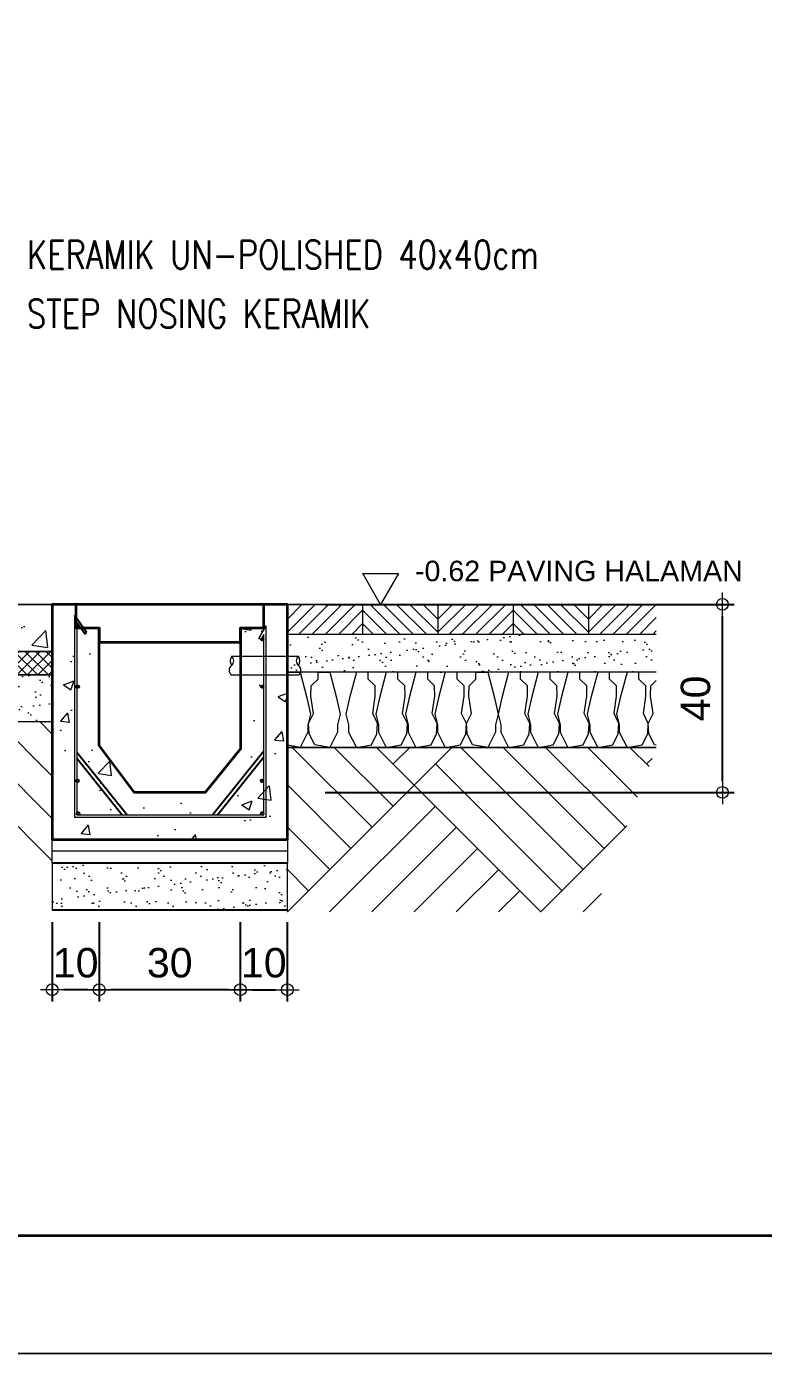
# Model space of a CAD drawing. Header units: millimetres. Extents: x -11 to 1625, y -267 to 180.
# Drawn here: x 1139.29 to 1145.56, y 63 to 74.29 of the extents above; entities that cross this region are included whole.
import ezdxf
from ezdxf import colors
from ezdxf.entities.mleader import LeaderData, LeaderLine
from ezdxf.enums import TextEntityAlignment as Align
from ezdxf.math import Vec2, Vec3

# ---------------------------------------------------------------- set-up
doc = ezdxf.new("R2010")
doc.units = ezdxf.units.MM
for name, color, linetype, lineweight in [('ars', 11, 'Continuous', 5), ('ARSIR BETON', 47, 'Continuous', 5), ('ARSIR WARNA', 43, 'Continuous', 0), ('balok', 111, 'Continuous', 35), ('bata', 5, 'Continuous', 25), ('GRS KOP', 1, 'Continuous', 35), ('kop', 7, 'Continuous', 20), ('lan', 7, 'Continuous', 15), ('not', 7, 'Continuous', 20), ('pla', 213, 'Continuous', 15), ('tem', 5, 'Continuous', 20), ('TEXT KETERANGAN', 7, 'Continuous', 9), ('u', 6, 'Continuous', 20)]:
    doc.layers.add(name, color=color, linetype=linetype, lineweight=lineweight)
doc.styles.add('ATTR', font='romans.shx', dxfattribs={"width": 0.8, "height": 1.735066})
doc.styles.add('BARU', font='complex.shx')
doc.styles.add('S', font='SIMPLEX', dxfattribs={"width": 1.1})
doc.styles.get("Standard").update_dxf_attribs({"font": 'ARIALUNI.TTF'})
doc.linetypes.add('BATTING', pattern='A,0.0001,-0.1,[134,ltypeshp.shx,S=0.1,R=0,X=-0.1,Y=0],-0.2,[134,ltypeshp.shx,S=0.1,R=180,X=0.1,Y=0],-0.1', length=0.4001)
doc.dimstyles.new('SK-25', dxfattribs={"dimtxt": 0.25, "dimasz": 0.1, "dimexe": 0.1, "dimexo": 0, "dimgap": 0.1, "dimtad": 1, "dimdec": 0, "dimlfac": 25, "dimzin": 12, "dimdsep": 46, "dimtxsty": 'Standard', "dimblk": 'BULAT', "dimcen": 0.1, "dimclrd": 256, "dimadec": 0, "dimazin": 3, "dimtfac": 1, "dimtdec": 0, "dimtofl": 0, "dimtmove": 0, "dimatfit": 3, "dimldrblk": 'BULAT', "dimfxl": 0, "dimtolj": 1, "dimtzin": 0, "dimarcsym": 0})

# ---------------------------------------------------------------- blocks, each defined once
blk = doc.blocks.new('kop')
at = {"layer": 'GRS KOP'}
blk.add_lwpolyline([(1, 54), (83, 54), (83, 1), (1, 1)], close=True, dxfattribs=at)
at = {"layer": 'kop', "color": 7}
for p, q in [((84, 55), (0, 55)), ((0, 0), (84, 0))]:
    blk.add_line(p, q, dxfattribs=at)
at = {"layer": 'kop', "style": 'BARU', "flags": 4}
for p, height in [((73.8, 5.4), 0.35), ((80.303, 5.382), 0.25), ((73.8, 4.9), 0.35), ((80.303, 4.882), 0.25), ((73.8, 4.4), 0.35), ((80.303, 4.382), 0.25)]:
    blk.add_attdef('-', p, '', height=height, dxfattribs=at)
at = {"layer": 'kop', "flags": 4}
for tag, p in [('AR-00', (78.057, 2.648)), ('00', (81.238, 2.647))]:
    blk.add_attdef(tag, text='', height=0.35, dxfattribs=at).set_placement(p, align=Align.MIDDLE)
blk = doc.blocks.new('PEIL')
blk.add_lwpolyline([(-0.188, 0.325), (0.188, 0.325), (0, 0)], close=True)
at = {"style": 'S', "width": 1.1, "flags": 4}
blk.add_attdef('CAT', (0.265, 0.036), '', height=0.2, dxfattribs=at)
blk = doc.blocks.new('BULAT')
for p, q in [((-1, 0), (1, 0)), ((0, -1), (0, 1))]:
    blk.add_line(p, q)
blk.add_circle((0, 0), 0.5)
blk = doc.blocks.new('*D1608')
at = {"layer": 'Defpoints', "color": 0}
for p in [(1141.831, 69.372), (1145.209, 69.372), (1141.831, 67.772)]:
    blk.add_point(p, dxfattribs=at)
at = {"layer": 'u', "color": 0, "lineweight": -2}
for p, q in [((1141.831, 69.372), (1145.309, 69.372)), ((1141.831, 67.772), (1145.309, 67.772))]:
    blk.add_line(p, q, dxfattribs=at)
at = {"layer": 'u', "lineweight": -2}
blk.add_line((1145.209, 67.872), (1145.209, 69.272), dxfattribs=at)
at = {"layer": 'u', "lineweight": -2, "xscale": 0.1, "yscale": 0.1, "zscale": 0.1}
for p, rotation in [((1145.209, 69.372), 90), ((1145.209, 67.772), 270)]:
    blk.add_blockref('BULAT', p, dxfattribs=dict(at, rotation=rotation))
at = {"layer": 'u', "color": 0, "insert": (1144.981, 68.572), "char_height": 0.25, "attachment_point": 5, "rotation": 90}
blk.add_mtext('\\A1;40', dxfattribs=at)
blk = doc.blocks.new('*D1609')
at = {"layer": 'Defpoints', "color": 0}
for p in [(1139.908, 66.668), (1141.108, 66.668), (1139.908, 66.094)]:
    blk.add_point(p, dxfattribs=at)
at = {"layer": 'u', "color": 0, "lineweight": -2}
for p, q in [((1139.908, 66.668), (1139.908, 65.994)), ((1141.108, 66.668), (1141.108, 65.994))]:
    blk.add_line(p, q, dxfattribs=at)
at = {"layer": 'u', "lineweight": -2}
blk.add_line((1141.008, 66.094), (1140.008, 66.094), dxfattribs=at)
at = {"layer": 'u', "lineweight": -2, "xscale": 0.1, "yscale": 0.1, "zscale": 0.1, "rotation": 180}
blk.add_blockref('BULAT', (1139.908, 66.094), dxfattribs=at)
at = {"layer": 'u', "lineweight": -2, "xscale": 0.1, "yscale": 0.1, "zscale": 0.1}
blk.add_blockref('BULAT', (1141.108, 66.094), dxfattribs=at)
at = {"layer": 'u', "color": 0, "insert": (1140.508, 66.322), "char_height": 0.25, "attachment_point": 5}
blk.add_mtext('\\A1;30', dxfattribs=at)
blk = doc.blocks.new('*D1610')
at = {"layer": 'Defpoints', "color": 0}
for p in [(1139.508, 66.668), (1139.908, 66.668), (1139.508, 66.094)]:
    blk.add_point(p, dxfattribs=at)
at = {"layer": 'u', "color": 0, "lineweight": -2}
for p, q in [((1139.508, 66.668), (1139.508, 65.994)), ((1139.908, 66.668), (1139.908, 65.994))]:
    blk.add_line(p, q, dxfattribs=at)
at = {"layer": 'u', "lineweight": -2}
blk.add_line((1139.808, 66.094), (1139.608, 66.094), dxfattribs=at)
at = {"layer": 'u', "lineweight": -2, "xscale": 0.1, "yscale": 0.1, "zscale": 0.1, "rotation": 180}
blk.add_blockref('BULAT', (1139.508, 66.094), dxfattribs=at)
at = {"layer": 'u', "lineweight": -2, "xscale": 0.1, "yscale": 0.1, "zscale": 0.1}
blk.add_blockref('BULAT', (1139.908, 66.094), dxfattribs=at)
at = {"layer": 'u', "color": 0, "insert": (1139.708, 66.322), "char_height": 0.25, "attachment_point": 5}
blk.add_mtext('\\A1;10', dxfattribs=at)
blk = doc.blocks.new('*D1611')
at = {"layer": 'Defpoints', "color": 0}
for p in [(1141.108, 66.668), (1141.508, 66.668), (1141.508, 66.094)]:
    blk.add_point(p, dxfattribs=at)
at = {"layer": 'u', "color": 0, "lineweight": -2}
for p, q in [((1141.108, 66.668), (1141.108, 65.994)), ((1141.508, 66.668), (1141.508, 65.994))]:
    blk.add_line(p, q, dxfattribs=at)
at = {"layer": 'u', "lineweight": -2}
blk.add_line((1141.208, 66.094), (1141.408, 66.094), dxfattribs=at)
at = {"layer": 'u', "lineweight": -2, "xscale": 0.1, "yscale": 0.1, "zscale": 0.1, "rotation": 180}
blk.add_blockref('BULAT', (1141.108, 66.094), dxfattribs=at)
at = {"layer": 'u', "lineweight": -2, "xscale": 0.1, "yscale": 0.1, "zscale": 0.1}
blk.add_blockref('BULAT', (1141.508, 66.094), dxfattribs=at)
at = {"layer": 'u', "color": 0, "insert": (1141.308, 66.322), "char_height": 0.25, "attachment_point": 5}
blk.add_mtext('\\A1;10', dxfattribs=at)

msp = doc.modelspace()

# ---------------------------------------------------------------- hatches: boundary and pattern name
at = {"layer": 'ars'}
h = msp.add_hatch(dxfattribs=at)
h.set_pattern_fill('_USER', color=256, scale=0.08, angle=45, style=0, pattern_type=0)
h.set_pattern_definition([(45, (1087.3774, 36.386046), (-0.05656854, 0.05656854), [])])
h.paths.add_polyline_path([(1142.1483315, 69.3715058), (1141.5083315, 69.3715058), (1141.5083315, 69.1155058), (1142.1483315, 69.1155058)])
h = msp.add_hatch(dxfattribs=at)
h.set_pattern_fill('_USER', color=256, scale=0.08, angle=45, style=0, pattern_type=0)
h.set_pattern_definition([(135, (1196.91926, 36.386046), (0.05656854, 0.05656854), [])])
h.paths.add_polyline_path([(1142.1483315, 69.1155058), (1142.1483315, 69.3715058), (1142.7883315, 69.3715058), (1142.7883315, 69.1155058)])
h = msp.add_hatch(dxfattribs=at)
h.set_pattern_fill('_USER', color=256, scale=0.08, angle=45, style=0, pattern_type=0)
h.set_pattern_definition([(45, (1088.6574, 36.386046), (-0.05656854, 0.05656854), [])])
h.paths.add_polyline_path([(1143.4283315, 69.1155058), (1143.4283315, 69.3715058), (1142.7883315, 69.3715058), (1142.7883315, 69.1155058)])
h = msp.add_hatch(dxfattribs=at)
h.set_pattern_fill('_USER', color=256, scale=0.08, angle=45, style=0, pattern_type=0)
h.set_pattern_definition([(135, (1198.19926, 36.386046), (0.05656854, 0.05656854), [])])
h.paths.add_polyline_path([(1143.4283315, 69.3715058), (1144.0683315, 69.3715058), (1144.0683315, 69.1155058), (1143.4283315, 69.1155058)])
h = msp.add_hatch(dxfattribs=at)
h.set_pattern_fill('_USER', color=256, scale=0.08, angle=45, style=0, pattern_type=0)
h.set_pattern_definition([(45, (1089.9374, 36.386046), (-0.05656854, 0.05656854), [])])
h.paths.add_polyline_path([(1144.6457259, 69.1155058), (1144.6457259, 69.3715058), (1144.0683315, 69.3715058), (1144.0683315, 69.1155058)])
at = {"layer": 'ARSIR BETON'}
h = msp.add_hatch(dxfattribs=at)
h.set_pattern_fill('AR-CONC', color=256, scale=0.006, style=0, double=1)
h.set_pattern_definition([(50, (1137.7083, 68.9715), (1.0931, -0.09563), [0.1143, -1.2573]), (355, (1137.7083, 68.9715), (-0.21146, 1.14634), [0.09144, -1.00584]), (100.45, (1137.7994, 68.9635), (0.88166, 1.0507), [0.09714, -1.06854]), (46.18, (1137.7083, 69.2763), (1.6265, -0.2523), [0.17145, -1.88595]), (96.64, (1137.8439, 69.2553), (1.4244, 1.4846), [0.1457, -1.6028]), (351.18, (1137.7083, 69.2763), (1.4244, 1.4846), [0.13716, -1.50876]), (21, (1137.8607, 69.2001), (0.9097, -0.6136), [0.1143, -1.2573]), (326, (1137.8607, 69.2001), (0.3708, 1.1051), [0.09144, -1.00584]), (71.45, (1137.9365, 69.149), (1.2805, 0.49154), [0.09714, -1.06854]), (37.5, (1137.70833, 68.9715), (0.01853, 0.50733), [0, -0.99365, 0, -1.02108, 0, -1.00965]), (7.5, (1137.70833, 68.9715), (0.40092, 0.60108), [0, -0.58217, 0, -0.97079, 0, -0.38481]), (327.5, (1137.36848, 68.9715), (0.81354, -0.03437), [0, -0.381, 0, -1.18872, 0, -1.57734]), (317.5, (1137.2161, 68.9715), (0.88878, 0.15256), [0, -0.4953, 0, -0.78943, 0, -1.12014])])
h.paths.add_polyline_path([(1139.5083315, 68.9715058), (1139.5083315, 69.3715058), (1137.4083315, 69.3715058), (1137.4083315, 68.9715058)])
h = msp.add_hatch(dxfattribs=at)
h.set_pattern_fill('AR-CONC', color=256, scale=0.005, style=0)
h.set_pattern_definition([(50, (637.73065, -77.5702), (0.9109233, -0.0796954), [0.09525, -1.04775]), (355, (637.73065, -77.5702), (-0.1762141, 0.9552832), [0.0762, -0.8382]), (100.451, (637.8066, -77.57685), (0.7347125, 0.8755834), [0.08095, -0.89045]), (46.1842, (637.7306, -77.3162), (1.3553952, -0.2102116), [0.142875, -1.571625]), (96.6356, (637.8436, -77.3337), (1.1870212, 1.2371278), [0.121425, -1.335675]), (351.184, (637.7306, -77.3162), (1.187023, 1.2371256), [0.1143, -1.2573]), (21, (637.85765, -77.3797), (0.7580744, -0.5113276), [0.09525, -1.04775]), (326, (637.85765, -77.3797), (0.3090101, 0.9209398), [0.0762, -0.8382]), (71.4514, (637.9208, -77.4223), (1.0670825, 0.4096143), [0.08095, -0.89045]), (37.5, (637.73065, -77.5702), (0.01544302, 0.4227752), [0, -0.82804, 0, -0.8509, 0, -0.841375]), (7.5, (637.73065, -77.5702), (0.3340983, 0.50090287), [0, -0.48514, 0, -0.80899, 0, -0.320675]), (327.5, (637.44744, -77.5702), (0.67795298, -0.02864372), [0, -0.3175, 0, -0.9906, 0, -1.31445]), (317.5, (637.32044, -77.5702), (0.7406459, 0.12713246), [0, -0.41275, 0, -0.65786, 0, -0.93345])])
h.paths.add_polyline_path([(1141.3083315, 69.1715058), (1141.1083315, 69.1715058), (1141.1083315, 68.9316389), (1141.5083315, 68.9316389), (1141.5083315, 69.3715058), (1141.3083315, 69.3715058)])
h.paths.add_polyline_path([(1139.9083315, 69.1715058), (1139.7083315, 69.1715058), (1139.7083315, 69.3715058), (1139.5083315, 69.3715058), (1139.5083315, 67.3715058), (1141.5083315, 67.3715058), (1141.5083315, 68.7715058), (1141.1083315, 68.7715058), (1141.1083315, 68.342765), (1141.1049591, 68.3379488), (1141.1043223, 68.142765), (1140.8083315, 67.7715058), (1140.2083315, 67.7715058), (1139.9083315, 68.1715058)])
h = msp.add_hatch(dxfattribs=at)
h.set_pattern_fill('AR-SAND', color=256, scale=0.004, style=0)
h.set_pattern_definition([(37.5, (166.37656, -54.53216), (-0.006400125, 0.195765295), [0, -0.154432, 0, -0.17272, 0, -0.1651]), (7.5, (166.37656, -54.53216), (0.17980931, 0.28673004), [0, -0.083312, 0, -0.139192, 0, -0.05334]), (327.5, (166.25159, -54.53216), (0.316396948, 0.000574874), [0, -0.0508, 0, -0.18288, 0, -0.23876]), (317.5, (166.2516, -54.53216), (0.30542258, 0.08917173), [0, -0.0254, 0, -0.119888, 0, -0.13716])])
h.paths.add_polyline_path([(1144.6457259, 68.7955058), (1144.6457259, 69.1155058), (1141.5083315, 69.1155058), (1141.5083315, 68.7955058)])
h = msp.add_hatch(dxfattribs=at)
h.set_pattern_fill('ANSI37', color=256, scale=0.02, style=0)
h.set_pattern_definition([(45, (1138.30833, 68.771506), (-0.0449013, 0.0449013), []), (135, (1138.30833, 68.771506), (-0.0449013, -0.0449013), [])])
h.paths.add_polyline_path([(1139.5083315, 68.7715058), (1139.5083315, 68.9715058), (1137.4083315, 68.9715058), (1137.4083315, 68.7715058)])
h = msp.add_hatch(dxfattribs=at)
h.set_pattern_fill('AR-SAND', color=256, scale=0.004, style=0)
h.set_pattern_definition([(37.5, (1138.30833, 68.3715), (-0.0064, 0.195765), [0, -0.154432, 0, -0.17272, 0, -0.1651]), (7.5, (1138.30833, 68.3715), (0.17981, 0.28673), [0, -0.083312, 0, -0.139192, 0, -0.05334]), (327.5, (1138.18336, 68.3715), (0.316397, 0.000575), [0, -0.0508, 0, -0.18288, 0, -0.23876]), (317.5, (1138.18336, 68.3715), (0.30542, 0.08917), [0, -0.0254, 0, -0.119888, 0, -0.13716])])
h.paths.add_polyline_path([(1139.5083315, 68.3715058), (1139.5083315, 68.7715058), (1137.4083315, 68.7715058), (1137.4083315, 68.3715058)])
h = msp.add_hatch(dxfattribs=at)
h.set_pattern_fill('AR-SAND', color=256, scale=0.004, style=0)
h.set_pattern_definition([(37.5, (1618.34367, -38.19829), (-0.006400125, 0.195765295), [0, -0.154432, 0, -0.17272, 0, -0.1651]), (7.5, (1618.34367, -38.1983), (0.17980931, 0.28673004), [0, -0.083312, 0, -0.139192, 0, -0.05334]), (327.5, (1618.2187, -38.19829), (0.31639695, 0.000574874), [0, -0.0508, 0, -0.18288, 0, -0.23876]), (317.5, (1618.2187, -38.1983), (0.30542258, 0.08917173), [0, -0.0254, 0, -0.119888, 0, -0.13716])])
h.paths.add_polyline_path([(1139.5083315, 66.7715058), (1141.5083315, 66.7715058), (1141.5083315, 67.1715058), (1139.5083315, 67.1715058)])
at = {"layer": 'ARSIR WARNA'}
h = msp.add_hatch(dxfattribs=at)
h.set_pattern_fill('AR-PARQ1', color=25, scale=0.005, angle=45, style=0)
h.set_pattern_definition([(135, (1117.8132, 66.9715), (-2.15526, 2e-16), [1.524, -1.524]), (135, (1117.9929, 67.1511), (-2.15526, 2e-16), [1.524, -1.524]), (135, (1118.1725, 67.3307), (-2.15526, 2e-16), [1.524, -1.524]), (135, (1118.352, 67.5103), (-2.15526, 2e-16), [1.524, -1.524]), (135, (1118.5317, 67.69), (-2.15526, 2e-16), [1.524, -1.524]), (135, (1118.7113, 67.8695), (-2.15526, 2e-16), [1.524, -1.524]), (135, (1118.8909, 68.0491), (-2.15526, 2e-16), [1.524, -1.524]), (45, (1116.7356, 68.0491), (2.15526, -2e-16), [1.524, -1.524]), (45, (1116.556, 68.2287), (2.15526, -2e-16), [1.524, -1.524]), (45, (1116.3764, 68.4083), (2.15526, -2e-16), [1.524, -1.524]), (45, (1116.1968, 68.588), (2.15526, -2e-16), [1.524, -1.524]), (45, (1116.0172, 68.7676), (2.15526, -2e-16), [1.524, -1.524]), (45, (1115.8376, 68.9472), (2.15526, -2e-16), [1.524, -1.524]), (45, (1115.658, 69.1268), (2.15526, -2e-16), [1.524, -1.524])])
h.paths.add_polyline_path([(1131.6307181, 70.6515058), (1131.791741, 69.6340167), (1132.3712571, 69.1983653), (1132.9501535, 68.6763832), (1133.0707593, 68.3872844), (1133.1270387, 68.2266744), (1133.7468247, 67.4778178), (1134.0282328, 67.4537267), (1134.7116521, 67.3011467), (1135.3307504, 67.2047811), (1136.3083315, 66.9715058), (1139.5083315, 67.1715058), (1139.5083315, 68.3715058), (1137.4083315, 68.3715058), (1137.4083315, 67.7715058), (1136.4083315, 67.7715058), (1136.4083315, 69.3715058), (1136.0483315, 69.3715058), (1136.0483315, 69.7115058), (1135.2483315, 69.7115058), (1135.2483315, 69.3115058), (1134.8483315, 69.3115058), (1134.8483315, 70.3115058), (1134.0483315, 70.3115058), (1134.0483315, 69.9715058), (1133.6483315, 69.9715058), (1133.6483315, 70.6515058)])
h = msp.add_hatch(dxfattribs=at)
h.set_pattern_fill('AR-PARQ1', color=25, scale=0.005, angle=45, style=0)
h.set_pattern_definition([(135, (1141.5083, 66.7555), (-2.15526, 2e-16), [1.524, -1.524]), (135, (1141.688, 66.9351), (-2.15526, 2e-16), [1.524, -1.524]), (135, (1141.8675, 67.1147), (-2.1553, 2e-16), [1.524, -1.524]), (135, (1142.0471, 67.2943), (-2.1553, 2e-16), [1.524, -1.524]), (135, (1142.2268, 67.474), (-2.1553, 2e-16), [1.524, -1.524]), (135, (1142.4064, 67.6535), (-2.1553, 2e-16), [1.524, -1.524]), (135, (1142.586, 67.8331), (-2.1553, 2e-16), [1.524, -1.524]), (45, (1140.4307, 67.8331), (2.15526, -2e-16), [1.524, -1.524]), (45, (1140.2511, 68.0127), (2.15526, -2e-16), [1.524, -1.524]), (45, (1140.0715, 68.1923), (2.15526, -2e-16), [1.524, -1.524]), (45, (1139.8919, 68.372), (2.15526, -2e-16), [1.524, -1.524]), (45, (1139.7123, 68.5516), (2.15526, -2e-16), [1.524, -1.524]), (45, (1139.5327, 68.7312), (2.15526, -2e-16), [1.524, -1.524]), (45, (1139.353, 68.9108), (2.15526, -2e-16), [1.524, -1.524])])
h.paths.add_polyline_path([(1144.1216965, 66.7555059), (1144.6457259, 68.1555059), (1141.5083315, 68.1555059), (1141.5083315, 66.7555059)])

# ---------------------------------------------------------------- linework, layer by layer
for p, q in [((1141.5083315, 67.1715058), (1139.5083315, 67.1715058)), ((1141.5083315, 66.7715058), (1139.5083315, 66.7715058))]:
    msp.add_line(p, q)
at = {"layer": 'ars'}
for points in [[(1141.034225, 68.9310967), (1141.6030666, 68.9316389)], [(1141.0335964, 68.7715058), (1141.6030666, 68.7715058)]]:
    msp.add_lwpolyline(points, dxfattribs=at)
for points in [[(1139.5083315, 67.3715058), (1141.5083315, 67.3715058), (1141.5083315, 67.1715058), (1139.5083315, 67.1715058)], [(1139.5083315, 66.7715058), (1141.5083315, 66.7715058), (1141.5083315, 67.1715058), (1139.5083315, 67.1715058)]]:
    msp.add_lwpolyline(points, close=True, dxfattribs=at)
for centre, radius, start, end in [((1141.062087, 68.8115391), 0.0491363, 125.438378, 234.561622), ((1141.0876899, 68.8916056), 0.0664683, 142.96587006, 217.03412994), ((1140.999613, 68.8916056), 0.0525122, 310.32726888, 49.67273112), ((1141.63705, 68.8916056), 0.0525122, 130.32726888, 229.67273112), ((1141.5489732, 68.8916056), 0.0664683, 322.96587006, 37.03412994), ((1141.5745761, 68.8115391), 0.0491363, 305.438378, 54.561622)]:
    msp.add_arc(centre, radius, start, end, dxfattribs=at)
at = {"layer": 'ARSIR WARNA'}
for points in [[(1141.6163644, 68.7955058), (1141.6741957, 68.5766864), (1141.7051396, 68.4374038), (1141.6824816, 68.3482091), (1141.6824816, 68.2835059), (1141.6163644, 68.1555058), (1141.5083315, 68.1739219)], [(1141.5083315, 68.7288698), (1141.5157403, 68.7361018), (1141.5157403, 68.7955058), (1141.6163644, 68.7955057)], [(1141.8695616, 68.7955058), (1141.927393, 68.5766864), (1141.9583368, 68.4374038), (1141.9356789, 68.3482091), (1141.9356789, 68.2835059), (1141.8695616, 68.1555058), (1141.7410094, 68.1774198), (1141.6943622, 68.2692777), (1141.6890305, 68.3584723), (1141.7303483, 68.4436739), (1141.7089623, 68.5923243), (1141.7102935, 68.6788566), (1141.7689375, 68.7361018), (1141.7689375, 68.7955058), (1141.8695616, 68.7955057)], [(1142.0953936, 68.7955058), (1142.0375623, 68.5766864), (1142.0066184, 68.4374038), (1142.0292764, 68.3482091), (1142.0292764, 68.2835059), (1142.0953936, 68.1555058), (1142.2239458, 68.1774198), (1142.270593, 68.2692777), (1142.2759247, 68.3584723), (1142.2346069, 68.4436739), (1142.255993, 68.5923243), (1142.2546618, 68.6788566), (1142.1960177, 68.7361018), (1142.1960177, 68.7955058), (1142.0953936, 68.7955057)], [(1142.3485909, 68.7955058), (1142.2907595, 68.5766864), (1142.2598156, 68.4374038), (1142.2824736, 68.3482091), (1142.2824736, 68.2835059), (1142.3485908, 68.1555058), (1142.4771431, 68.1774198), (1142.5237903, 68.2692777), (1142.5291219, 68.3584723), (1142.4878042, 68.4436739), (1142.5091902, 68.5923243), (1142.507859, 68.6788566), (1142.4492149, 68.7361018), (1142.4492149, 68.7955058), (1142.3485908, 68.7955057)], [(1142.6017881, 68.7955058), (1142.5439568, 68.5766864), (1142.5130129, 68.4374038), (1142.5356709, 68.3482091), (1142.5356709, 68.2835059), (1142.6017881, 68.1555058), (1142.7303403, 68.1774198), (1142.7769875, 68.2692777), (1142.7823192, 68.3584723), (1142.7410014, 68.4436739), (1142.7623875, 68.5923243), (1142.7610562, 68.6788566), (1142.7024122, 68.7361018), (1142.7024122, 68.7955058), (1142.6017881, 68.7955057)], [(1142.8514522, 68.7955058), (1142.7936208, 68.5766864), (1142.762677, 68.4374038), (1142.7853349, 68.3482091), (1142.7853349, 68.2835059), (1142.8514522, 68.1555058), (1142.9800044, 68.1774198), (1143.0266516, 68.2692777), (1143.0319833, 68.3584723), (1142.9906655, 68.4436739), (1143.0120515, 68.5923243), (1143.0107203, 68.6788566), (1142.9520763, 68.7361018), (1142.9520763, 68.7955058), (1142.8514522, 68.7955057)], [(1143.2125143, 68.7955058), (1143.2703457, 68.5766864), (1143.3012896, 68.4374038), (1143.2786316, 68.3482091), (1143.2786316, 68.2835059), (1143.2125143, 68.1555058), (1143.0839621, 68.1774198), (1143.0373149, 68.2692777), (1143.0319833, 68.3584723), (1143.073301, 68.4436739), (1143.051915, 68.5923243), (1143.0532462, 68.6788566), (1143.1118903, 68.7361018), (1143.1118903, 68.7955058), (1143.2125143, 68.7955057)], [(1143.3900648, 68.7955058), (1143.3322334, 68.5766864), (1143.3012896, 68.4374038), (1143.3239475, 68.3482091), (1143.3239475, 68.2835059), (1143.3900648, 68.1555058), (1143.518617, 68.1774198), (1143.5652642, 68.2692777), (1143.5705958, 68.3584723), (1143.5292781, 68.4436739), (1143.5506641, 68.5923243), (1143.5493329, 68.6788566), (1143.4906889, 68.7361018), (1143.4906889, 68.7955058), (1143.3900648, 68.7955057)], [(1143.6415023, 68.7955058), (1143.5836709, 68.5766864), (1143.552727, 68.4374038), (1143.575385, 68.3482091), (1143.575385, 68.2835059), (1143.6415022, 68.1555058), (1143.7700545, 68.1774198), (1143.8167017, 68.2692777), (1143.8220333, 68.3584723), (1143.7807156, 68.4436739), (1143.8021016, 68.5923243), (1143.8007704, 68.6788566), (1143.7421263, 68.7361018), (1143.7421263, 68.7955058), (1143.6415022, 68.7955057)], [(1143.8946995, 68.7955058), (1143.8368682, 68.5766864), (1143.8059243, 68.4374038), (1143.8285823, 68.3482091), (1143.8285823, 68.2835059), (1143.8946995, 68.1555058), (1144.0232517, 68.1774198), (1144.0698989, 68.2692777), (1144.0752306, 68.3584723), (1144.0339128, 68.4436739), (1144.0552989, 68.5923243), (1144.0539676, 68.6788566), (1143.9953236, 68.7361018), (1143.9953236, 68.7955058), (1143.8946995, 68.7955057)], [(1144.1478968, 68.7955058), (1144.0900654, 68.5766864), (1144.0591215, 68.4374038), (1144.0817795, 68.3482091), (1144.0817795, 68.2835059), (1144.1478967, 68.1555058), (1144.276449, 68.1774198), (1144.3230961, 68.2692777), (1144.3284278, 68.3584723), (1144.2871101, 68.4436739), (1144.3084961, 68.5923243), (1144.3071649, 68.6788566), (1144.2485208, 68.7361018), (1144.2485208, 68.7955058), (1144.1478967, 68.7955057)], [(1144.3975608, 68.7955058), (1144.3397295, 68.5766864), (1144.3087856, 68.4374038), (1144.3314436, 68.3482091), (1144.3314436, 68.2835059), (1144.3975608, 68.1555058), (1144.526113, 68.1774198), (1144.5727602, 68.2692777), (1144.5780919, 68.3584723), (1144.5367741, 68.4436739), (1144.5581602, 68.5923243), (1144.556829, 68.6788566), (1144.4981849, 68.7361018), (1144.4981849, 68.7955058), (1144.3975608, 68.7955057)], [(1144.6457259, 68.1747511), (1144.6300708, 68.1774198), (1144.5834236, 68.2692777), (1144.5780919, 68.3584723), (1144.6194097, 68.4436739), (1144.5980236, 68.5923243), (1144.5993548, 68.6788566), (1144.6457259, 68.7241216)]]:
    msp.add_lwpolyline(points, dxfattribs=at)
at = {"layer": 'ARSIR WARNA', "linetype": 'BATTING', "ltscale": 0.2}
msp.add_lwpolyline([(1141.5083315, 67.2715058), (1139.5083315, 67.2715058)], dxfattribs=at)
at = {"layer": 'balok', "ltscale": 0.01}
for points in [[(1139.9083315, 69.3715058), (1139.5083315, 69.3715058), (1139.5083315, 67.3715058), (1141.5083315, 67.3715058), (1141.5083315, 69.3715058), (1141.1083315, 69.3715058)], [(1141.1083315, 69.1715058), (1141.1083315, 68.142765), (1140.8083315, 67.7715058), (1140.2083315, 67.7715058), (1139.9083315, 68.1715058), (1139.9083315, 69.1715058)], [(1141.5083315, 68.9316389), (1141.5083315, 69.1715058)]]:
    msp.add_lwpolyline(points, dxfattribs=at)
msp.add_lwpolyline([(1141.1083315, 69.3715058), (1139.9083315, 69.3715058), (1139.7083315, 69.3715058), (1139.7083315, 69.1715058), (1139.9083315, 69.1715058), (1139.9083315, 69.0515058), (1141.1083315, 69.0515058), (1141.1083315, 69.1715058), (1141.3083315, 69.1715058), (1141.3083315, 69.3715058)], close=True, dxfattribs=at)
at = {"layer": 'bata', "lineweight": 9}
for p, q in [((1139.6983315, 69.2799522), (1139.6983315, 67.5615058)), ((1139.7183315, 69.2165203), (1139.7183315, 67.5815058)), ((1141.3269025, 67.5615058), (1141.3269025, 69.1893913)), ((1141.3069025, 67.5815058), (1141.3069025, 69.1147503)), ((1139.6983315, 67.5615058), (1141.3269025, 67.5615058)), ((1139.7183315, 67.5815058), (1141.3069025, 67.5815058))]:
    msp.add_line(p, q, dxfattribs=at)
at = {"layer": 'bata'}
for p, q in [((1139.7848674, 69.1214973), (1139.8012504, 69.1329688)), ((1139.7183315, 68.1144621), (1140.1446966, 67.5815058)), ((1139.7183315, 68.0632371), (1140.1037166, 67.5815058)), ((1140.8719665, 67.5815058), (1141.3069025, 68.1251758)), ((1140.9129465, 67.5815058), (1141.3069025, 68.0739508))]:
    msp.add_line(p, q, dxfattribs=at)
for points in [[(1139.8012504, 69.1329688), (1139.6983315, 69.2799522)], [(1139.8012504, 69.1329688), (1139.7848674, 69.1214973), (1139.7183315, 69.2165203)]]:
    msp.add_lwpolyline(points, dxfattribs=at)
at = {"layer": 'bata', "lineweight": 9}
msp.add_lwpolyline([(1141.3069025, 69.1147503), (1141.2820633, 69.0717277), (1141.2647428, 69.0817277), (1141.3269025, 69.1893913)], dxfattribs=at)
at = {"layer": 'bata'}
for centre in [(1139.7290693, 69.1765781), (1141.2962991, 69.0748719), (1139.7204983, 68.6715058), (1139.7204983, 68.6715058), (1139.727393, 68.6715058), (1141.2961647, 68.6715058), (1141.2961647, 68.6715058), (1139.7233837, 67.8715058), (1141.2921554, 67.8715058), (1139.7290693, 67.5922436), (1141.2944884, 67.5922436)]:
    msp.add_circle(centre, 0.0107378, dxfattribs=at)
at = {"layer": 'lan'}
for p, q in [((1139.5083315, 69.3715058), (1137.5083315, 69.3715058)), ((1141.5083315, 69.3715058), (1142.3009214, 69.3715058)), ((1141.5083315, 69.3715058), (1141.5083315, 69.1155058)), ((1144.6457259, 69.3715058), (1141.5083315, 69.3715058)), ((1141.5083315, 69.3715058), (1141.5083315, 69.1155058)), ((1142.1483315, 69.3715058), (1142.1483315, 69.1155058)), ((1142.7883315, 69.3715058), (1142.7883315, 69.1155058)), ((1143.4283315, 69.3715058), (1143.4283315, 69.1155058)), ((1144.0683315, 69.3715058), (1144.0683315, 69.1155058)), ((1144.6457259, 69.1155058), (1141.5083315, 69.1155058)), ((1144.6457259, 68.7955058), (1141.5083315, 68.7955058)), ((1144.6457259, 68.1555059), (1141.5083315, 68.1555059))]:
    msp.add_line(p, q, dxfattribs=at)
for points in [[(1139.5083315, 68.9715058), (1137.4083315, 68.9715058), (1137.4083315, 69.3715058), (1139.5083315, 69.3715058)], [(1139.5083315, 68.7715058), (1137.4083315, 68.7715058), (1137.4083315, 68.9715058), (1139.5083315, 68.9715058)], [(1139.5083315, 68.3715058), (1137.4083315, 68.3715058), (1137.4083315, 68.7715058), (1139.5083315, 68.7715058)], [(1144.6457259, 68.7955058), (1141.5083315, 68.7955058)], [(1141.5083315, 68.1555059), (1144.6457259, 68.1555059)]]:
    msp.add_lwpolyline(points, dxfattribs=at)
at = {"layer": 'pla'}
msp.add_lwpolyline([(1141.5083315, 69.3715058), (1144.6457259, 69.3715058)], dxfattribs=at)
at = {"layer": 'tem'}
msp.add_line((1141.5083315, 69.3715058), (1141.5083315, 67.7715058), dxfattribs=at)

# ---------------------------------------------------------------- block references
at = {"layer": 'kop'}
for p in [(1079.214162, 62.9999999), (1079.214162, 7.9999999)]:
    msp.add_blockref('kop', p, dxfattribs=at)
at = {"layer": 'not'}
ref = msp.add_blockref('PEIL', (1142.3009214, 69.3715058), dxfattribs=dict(at, xscale=0.8054791500824096, yscale=0.8054791500822114, zscale=0.8054791500822157))
ref.add_attrib('CAT', '-0.62 PAVING HALAMAN', (1142.5933718, 69.5688349), dxfattribs={"layer": '0', "height": 0.174391352, "flags": 4})

# ---------------------------------------------------------------- dimensions: what is measured, and where the dimension line sits
at = {"layer": 'u'}
for p1, p2, distance, picture, middle in [((1141.8308667, 67.7715058), (1141.8308667, 69.3715058), -3.3779931, '*D1608', (1144.9811313, 68.5715058)), ((1141.1083306, 66.6682611), (1139.9083321, 66.6682611), 0.5742954, '*D1609', (1140.5083314, 66.3216943))]:
    dim = msp.add_aligned_dim(p1=p1, p2=p2, distance=distance, dimstyle='SK-25', dxfattribs=at)
    dim.commit()
    dim.dimension.update_dxf_attribs({"geometry": picture, "text_midpoint": middle})
for base, p1, p2, angle, picture, middle in [((1139.5083318, 66.0939658), (1139.9083321, 66.6682611), (1139.5083318, 66.6682611), 180, '*D1610', (1139.708332, 66.0939658)), ((1141.5083309, 66.0939658), (1141.1083306, 66.6682611), (1141.5083309, 66.6682611), 0, '*D1611', (1141.3083308, 66.0939658))]:
    dim = msp.add_linear_dim(base=base, p1=p1, p2=p2, angle=angle, dimstyle='SK-25', dxfattribs=at)
    dim.commit()
    dim.dimension.update_dxf_attribs({"geometry": picture, "text_midpoint": middle, "dimtype": 161})

# ---------------------------------------------------------------- leaders
at = {"layer": 'TEXT KETERANGAN'}
ml = msp.add_multileader_mtext('Standard', dxfattribs=at)
ml.set_content('{\\C90;KERAMIK UN-POLISHED 40x40cm}', color=256, style='ATTR')
ml.set_leader_properties()
ml.build(insert=Vec2(0, 0))
ml.multileader.update_dxf_attribs({"text_left_attachment_type": 2, "text_right_attachment_type": 2, "dogleg_length": 2.367, "arrow_head_size": 0.2110034})
ctx = ml.context
ctx.base_point, ctx.char_height, ctx.arrow_head_size, ctx.landing_gap_size, ctx.plane_origin = Vec3(1139.1868344, 72.3472592), 0.24, 0.2110034, 0.1055017, Vec3(1141.9148007, 72.0621308)
ctx.left_attachment, ctx.right_attachment = 2, 2
notes = []
notes.append((ctx, [(0, (1, 1, 0), (1136.6948211, 72.3472592), (1, 0), 2.4920133, [(0, [(1135.7948211, 70.5715058)], 0, [])])]))
ctx.mtext.insert, ctx.mtext.flow_direction = Vec3(1139.2923361, 72.4672592), 5
ml = msp.add_multileader_mtext('Standard', dxfattribs=at)
ml.set_content('{\\C90;STEP NOSING KERAMIK}', color=256, style='ATTR')
ml.set_leader_properties()
ml.build(insert=Vec2(0, 0))
ml.multileader.update_dxf_attribs({"text_left_attachment_type": 2, "text_right_attachment_type": 2, "dogleg_length": 2.367, "arrow_head_size": 0.2110034})
ctx = ml.context
ctx.base_point, ctx.char_height, ctx.arrow_head_size, ctx.landing_gap_size, ctx.plane_origin = Vec3(1139.1868344, 71.8441418), 0.24, 0.2110034, 0.1055017, Vec3(1141.9148007, 71.4776268)
ctx.left_attachment, ctx.right_attachment = 2, 2
notes.append((ctx, [(0, (1, 1, 0), (1137.0280517, 71.8441418), (1, 0), 2.1587827, [(0, [(1136.3083315, 70.5715058)], 0, [])])]))
ctx.mtext.insert, ctx.mtext.flow_direction = Vec3(1139.2923361, 71.9641418), 5
for ctx, leaders in notes:
    for number, flags, end, landing, length, lines in leaders:
        leader = LeaderData()
        leader.index, (leader.has_last_leader_line, leader.has_dogleg_vector, leader.attachment_direction) = number, flags
        leader.last_leader_point, leader.dogleg_vector, leader.dogleg_length = Vec3(end), Vec3(landing), length
        for number, points, colour, breaks in lines:
            line = LeaderLine()
            line.index, line.vertices, line.color, line.breaks = number, Vec3.list(points), colors.encode_raw_color(colour), breaks
            leader.lines.append(line)
        ctx.leaders.append(leader)

doc.saveas('drawing.dxf')
